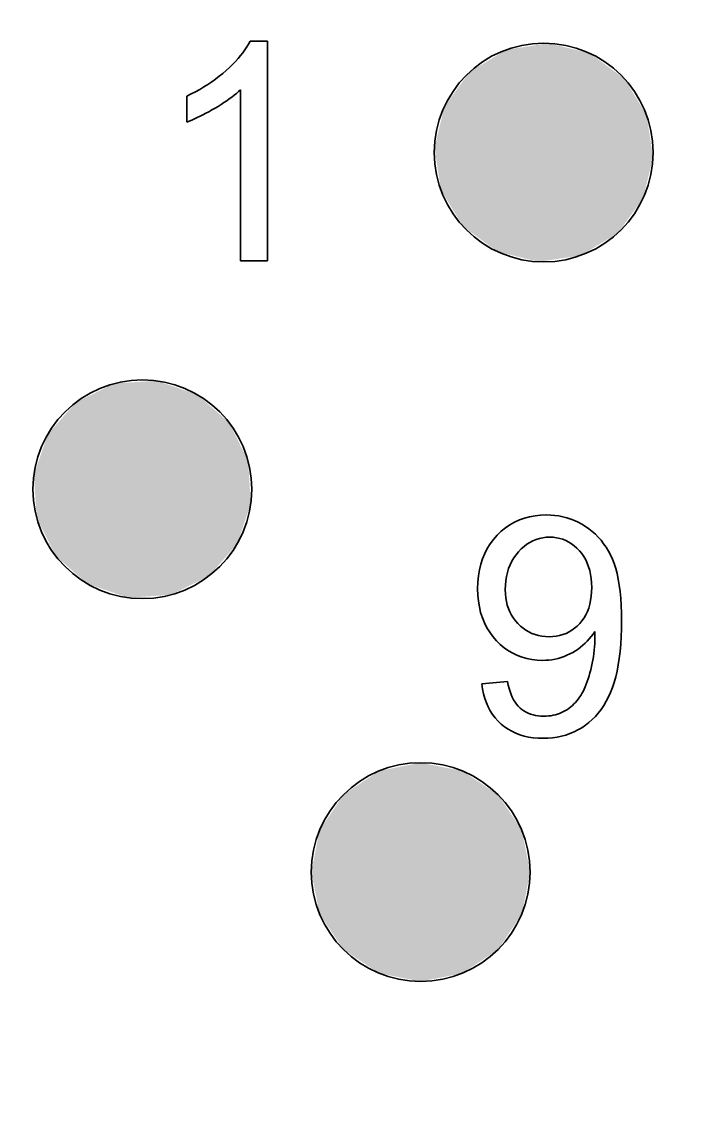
# Model space of a CAD drawing. Extents: x 23 to 417, y 3 to 294.
# Drawn here: x 363.83 to 367.88, y 97.07 to 103.49 of the extents above; entities that cross this region are included whole.
import ezdxf

# ---------------------------------------------------------------- set-up
doc = ezdxf.new("R2010")
doc.units = 0
doc.layers.get('0').update_dxf_attribs({"lineweight": 13})

# ---------------------------------------------------------------- blocks, each defined once
blk = doc.blocks.new('BLOCK2366')
at = {"color": 7, "lineweight": 5}
for points in [[(133.4735, 35.5646), (132.235, 35.8676), (132.6018, 36.2037), (132.3849, 36.0721)], [(133.4735, 35.5646), (132.6018, 36.2037), (133.0988, 36.182), (132.8524, 36.2423)], [(133.4735, 35.5646), (133.0988, 36.182), (133.4349, 35.8152), (133.3033, 36.032)], [(133.4735, 35.5646), (132.2133, 35.3706), (132.235, 35.8676), (132.1747, 35.6213)], [(133.4735, 35.5646), (132.5494, 35.0038), (132.2133, 35.3706), (132.3449, 35.1538)], [(133.4735, 35.5646), (133.0464, 34.9821), (132.5494, 35.0038), (132.7957, 34.9435)], [(133.4735, 35.5646), (133.4132, 35.3182), (133.0464, 34.9821), (133.2632, 35.1137)]]:
    blk.add_solid(points, dxfattribs=at)
blk = doc.blocks.new('BLOCK2373')
at = {"color": 7, "lineweight": 5}
for points in [[(132.6939, 31.0686), (131.6337, 31.7769), (132.0933, 31.9673), (131.8446, 31.9178)], [(132.6939, 31.0686), (132.0933, 31.9673), (132.553, 31.7769), (132.3421, 31.9178)], [(132.6939, 31.0686), (131.4433, 31.3173), (131.6337, 31.7769), (131.4928, 31.566)], [(132.6939, 31.0686), (132.553, 31.7769), (132.7433, 31.3173), (132.6939, 31.566)], [(132.6939, 31.0686), (131.6337, 30.8577), (131.4433, 31.3173), (131.4928, 31.0686)], [(132.6939, 31.0686), (132.0933, 30.6673), (131.6337, 30.8577), (131.8446, 30.7168)], [(132.6939, 31.0686), (132.553, 30.8577), (132.0933, 30.6673), (132.3421, 30.7168)]]:
    blk.add_solid(points, dxfattribs=at)
blk = doc.blocks.new('BLOCK2374')
at = {"color": 7, "lineweight": 5}
for points in [[(130.9556, 33.988), (129.877, 33.9173), (130.2716, 34.2202), (130.0442, 34.108)], [(130.9556, 33.988), (130.2716, 34.2202), (130.7649, 34.1552), (130.5247, 34.2367)], [(130.9556, 33.988), (129.812, 33.4241), (129.877, 33.9173), (129.7954, 33.6771)], [(130.9556, 33.988), (130.1149, 33.0294), (129.812, 33.4241), (129.9242, 33.1966)], [(130.9556, 33.988), (130.6081, 32.9645), (130.1149, 33.0294), (130.355, 32.9479)], [(130.9556, 33.988), (131.0028, 33.2673), (130.6081, 32.9645), (130.8356, 33.0766)], [(130.9556, 33.988), (131.0677, 33.7605), (131.0028, 33.2673), (131.0843, 33.5075)]]:
    blk.add_solid(points, dxfattribs=at)

msp = doc.modelspace()

# ---------------------------------------------------------------- linework, layer by layer
at = {"color": 7, "lineweight": 35, "ltscale": 0.000477807}
msp.add_line((365.1828, 103.3551), (365.1917, 103.372), dxfattribs=at)
at = {"color": 7, "lineweight": 35, "ltscale": 0.002572}
msp.add_line((365.1917, 103.372), (365.2946, 103.372), dxfattribs=at)
at = {"color": 7, "lineweight": 35, "ltscale": 0.032633}
msp.add_line((365.2946, 103.372), (365.2946, 102.0667), dxfattribs=at)
at = {"color": 7, "lineweight": 35, "ltscale": 0.000550995}
msp.add_line((365.1354, 103.2865), (365.149, 103.3038), dxfattribs=at)
at = {"color": 7, "lineweight": 35, "ltscale": 0.000531271}
msp.add_line((365.149, 103.3038), (365.1614, 103.321), dxfattribs=at)
at = {"color": 7, "lineweight": 35, "ltscale": 0.000512367}
msp.add_line((365.1614, 103.321), (365.1727, 103.3381), dxfattribs=at)
at = {"color": 7, "lineweight": 35, "ltscale": 0.000494066}
msp.add_line((365.1727, 103.3381), (365.1828, 103.3551), dxfattribs=at)
at = {"color": 7, "lineweight": 35, "ltscale": 0.000637218}
msp.add_line((365.0693, 103.2161), (365.0876, 103.2339), dxfattribs=at)
at = {"color": 7, "lineweight": 35, "ltscale": 0.000614079}
msp.add_line((365.0876, 103.2339), (365.1047, 103.2515), dxfattribs=at)
at = {"color": 7, "lineweight": 35, "ltscale": 0.000592586}
msp.add_line((365.1047, 103.2515), (365.1206, 103.269), dxfattribs=at)
at = {"color": 7, "lineweight": 35, "ltscale": 0.000571091}
msp.add_line((365.1206, 103.269), (365.1354, 103.2865), dxfattribs=at)
at = {"color": 7, "lineweight": 35, "ltscale": 0.000678593}
msp.add_line((365.0084, 103.1635), (365.0294, 103.1806), dxfattribs=at)
at = {"color": 7, "lineweight": 35, "ltscale": 0.000673265}
msp.add_line((365.0294, 103.1806), (365.0498, 103.1982), dxfattribs=at)
at = {"color": 7, "lineweight": 35, "ltscale": 0.0006609}
msp.add_line((365.0498, 103.1982), (365.0693, 103.2161), dxfattribs=at)
at = {"color": 7, "lineweight": 35, "ltscale": 0.000701425}
msp.add_line((364.9175, 103.1003), (364.9412, 103.1153), dxfattribs=at)
at = {"color": 7, "lineweight": 35, "ltscale": 0.00069567}
msp.add_line((364.9412, 103.1153), (364.9643, 103.1309), dxfattribs=at)
at = {"color": 7, "lineweight": 35, "ltscale": 0.000689188}
msp.add_line((364.9643, 103.1309), (364.9867, 103.1469), dxfattribs=at)
at = {"color": 7, "lineweight": 35, "ltscale": 0.000682813}
msp.add_line((364.9867, 103.1469), (365.0084, 103.1635), dxfattribs=at)
at = {"color": 7, "lineweight": 35, "ltscale": 0.000735448}
msp.add_line((364.8157, 103.0457), (364.8422, 103.0586), dxfattribs=at)
at = {"color": 7, "lineweight": 35, "ltscale": 0.003857}
msp.add_line((364.8157, 102.8914), (364.8157, 103.0457), dxfattribs=at)
at = {"color": 7, "lineweight": 35, "ltscale": 0.0007264}
msp.add_line((364.8422, 103.0586), (364.8679, 103.072), dxfattribs=at)
at = {"color": 7, "lineweight": 35, "ltscale": 0.000717018}
msp.add_line((364.8679, 103.072), (364.893, 103.0859), dxfattribs=at)
at = {"color": 7, "lineweight": 35, "ltscale": 0.000709903}
msp.add_line((364.893, 103.0859), (364.9175, 103.1003), dxfattribs=at)
at = {"color": 7, "lineweight": 35, "ltscale": 0.000459988}
msp.add_line((365.0831, 103.0399), (365.0683, 103.0289), dxfattribs=at)
at = {"color": 7, "lineweight": 35, "ltscale": 0.000445825}
msp.add_line((365.0971, 103.0509), (365.0831, 103.0399), dxfattribs=at)
at = {"color": 7, "lineweight": 35, "ltscale": 0.000432203}
msp.add_line((365.1105, 103.0619), (365.0971, 103.0509), dxfattribs=at)
at = {"color": 7, "lineweight": 35, "ltscale": 0.000418301}
msp.add_line((365.1231, 103.0729), (365.1105, 103.0619), dxfattribs=at)
at = {"color": 7, "lineweight": 35, "ltscale": 0.000404255}
msp.add_line((365.1349, 103.0838), (365.1231, 103.0729), dxfattribs=at)
at = {"color": 7, "lineweight": 35, "ltscale": 0.025428}
msp.add_line((365.1349, 102.0667), (365.1349, 103.0838), dxfattribs=at)
at = {"color": 7, "lineweight": 35, "ltscale": 0.000535126}
msp.add_line((365.0021, 102.9849), (364.9837, 102.9739), dxfattribs=at)
at = {"color": 7, "lineweight": 35, "ltscale": 0.000519315}
msp.add_line((365.0197, 102.9959), (365.0021, 102.9849), dxfattribs=at)
at = {"color": 7, "lineweight": 35, "ltscale": 0.000504808}
msp.add_line((365.0367, 103.0069), (365.0197, 102.9959), dxfattribs=at)
at = {"color": 7, "lineweight": 35, "ltscale": 0.000489101}
msp.add_line((365.0529, 103.0179), (365.0367, 103.0069), dxfattribs=at)
at = {"color": 7, "lineweight": 35, "ltscale": 0.000474747}
msp.add_line((365.0683, 103.0289), (365.0529, 103.0179), dxfattribs=at)
at = {"color": 7, "lineweight": 35, "ltscale": 0.000446056}
msp.add_line((364.8783, 102.9178), (364.8621, 102.9104), dxfattribs=at)
at = {"color": 7, "lineweight": 35, "ltscale": 0.00046092}
msp.add_line((364.895, 102.9258), (364.8783, 102.9178), dxfattribs=at)
at = {"color": 7, "lineweight": 35, "ltscale": 0.00047593}
msp.add_line((364.912, 102.9343), (364.895, 102.9258), dxfattribs=at)
at = {"color": 7, "lineweight": 35, "ltscale": 0.000489971}
msp.add_line((364.9294, 102.9434), (364.912, 102.9343), dxfattribs=at)
at = {"color": 7, "lineweight": 35, "ltscale": 0.000504393}
msp.add_line((364.9471, 102.953), (364.9294, 102.9434), dxfattribs=at)
at = {"color": 7, "lineweight": 35, "ltscale": 0.000519765}
msp.add_line((364.9652, 102.9632), (364.9471, 102.953), dxfattribs=at)
at = {"color": 7, "lineweight": 35, "ltscale": 0.000535034}
msp.add_line((364.9837, 102.9739), (364.9652, 102.9632), dxfattribs=at)
at = {"color": 7, "lineweight": 35, "ltscale": 0.000404492}
msp.add_line((364.8308, 102.8972), (364.8157, 102.8914), dxfattribs=at)
at = {"color": 7, "lineweight": 35, "ltscale": 0.000417722}
msp.add_line((364.8463, 102.9035), (364.8308, 102.8972), dxfattribs=at)
at = {"color": 7, "lineweight": 35, "ltscale": 0.000431519}
msp.add_line((364.8621, 102.9104), (364.8463, 102.9035), dxfattribs=at)
at = {"color": 7, "lineweight": 35, "ltscale": 0.003991}
msp.add_line((365.2946, 102.0667), (365.1349, 102.0667), dxfattribs=at)
at = {"color": 7, "lineweight": 35, "ltscale": 0.000792729}
msp.add_line((366.7918, 100.5273), (366.8216, 100.5382), dxfattribs=at)
at = {"color": 7, "lineweight": 35, "ltscale": 0.000803866}
msp.add_line((366.8216, 100.5382), (366.8526, 100.5466), dxfattribs=at)
at = {"color": 7, "lineweight": 35, "ltscale": 0.000817392}
msp.add_line((366.8526, 100.5466), (366.8847, 100.5527), dxfattribs=at)
at = {"color": 7, "lineweight": 35, "ltscale": 0.000838981}
msp.add_line((366.8847, 100.5527), (366.9181, 100.5563), dxfattribs=at)
at = {"color": 7, "lineweight": 35, "ltscale": 0.000863405}
msp.add_line((366.9181, 100.5563), (366.9526, 100.5575), dxfattribs=at)
at = {"color": 7, "lineweight": 35, "ltscale": 0.000629069}
msp.add_line((366.9526, 100.5575), (366.9778, 100.5568), dxfattribs=at)
at = {"color": 7, "lineweight": 35, "ltscale": 0.000619999}
msp.add_line((366.9778, 100.5568), (367.0025, 100.5548), dxfattribs=at)
at = {"color": 7, "lineweight": 35, "ltscale": 0.000613036}
msp.add_line((367.0025, 100.5548), (367.0268, 100.5513), dxfattribs=at)
at = {"color": 7, "lineweight": 35, "ltscale": 0.000607943}
msp.add_line((367.0268, 100.5513), (367.0506, 100.5465), dxfattribs=at)
at = {"color": 7, "lineweight": 35, "ltscale": 0.000604894}
msp.add_line((367.0506, 100.5465), (367.074, 100.5404), dxfattribs=at)
at = {"color": 7, "lineweight": 35, "ltscale": 0.000604248}
msp.add_line((367.074, 100.5404), (367.097, 100.5329), dxfattribs=at)
at = {"color": 7, "lineweight": 35, "ltscale": 0.000809544}
msp.add_line((366.6844, 100.4598), (366.7094, 100.4803), dxfattribs=at)
at = {"color": 7, "lineweight": 35, "ltscale": 0.000798091}
msp.add_line((366.7094, 100.4803), (366.7357, 100.4984), dxfattribs=at)
at = {"color": 7, "lineweight": 35, "ltscale": 0.000789666}
msp.add_line((366.7357, 100.4984), (366.7632, 100.5141), dxfattribs=at)
at = {"color": 7, "lineweight": 35, "ltscale": 0.000788988}
msp.add_line((366.7632, 100.5141), (366.7918, 100.5273), dxfattribs=at)
at = {"color": 7, "lineweight": 35, "ltscale": 0.000605402}
msp.add_line((367.097, 100.5329), (367.1195, 100.524), dxfattribs=at)
at = {"color": 7, "lineweight": 35, "ltscale": 0.00060902}
msp.add_line((367.1195, 100.524), (367.1416, 100.5138), dxfattribs=at)
at = {"color": 7, "lineweight": 35, "ltscale": 0.000614368}
msp.add_line((367.1416, 100.5138), (367.1633, 100.5022), dxfattribs=at)
at = {"color": 7, "lineweight": 35, "ltscale": 0.00062189}
msp.add_line((367.1633, 100.5022), (367.1845, 100.4892), dxfattribs=at)
at = {"color": 7, "lineweight": 35, "ltscale": 0.00062426}
msp.add_line((367.1845, 100.4892), (367.205, 100.475), dxfattribs=at)
at = {"color": 7, "lineweight": 35, "ltscale": 0.000621472}
msp.add_line((367.205, 100.475), (367.2245, 100.4596), dxfattribs=at)
at = {"color": 7, "lineweight": 35, "ltscale": 0.000826391}
msp.add_line((366.6185, 100.3856), (366.6383, 100.412), dxfattribs=at)
at = {"color": 7, "lineweight": 35, "ltscale": 0.000832446}
msp.add_line((366.6383, 100.412), (366.6604, 100.4369), dxfattribs=at)
at = {"color": 7, "lineweight": 35, "ltscale": 0.000828466}
msp.add_line((366.6604, 100.4369), (366.6844, 100.4598), dxfattribs=at)
at = {"color": 7, "lineweight": 35, "ltscale": 0.0005091}
msp.add_line((366.8914, 100.4114), (366.8726, 100.4036), dxfattribs=at)
at = {"color": 7, "lineweight": 35, "ltscale": 0.000507366}
msp.add_line((366.9108, 100.4175), (366.8914, 100.4114), dxfattribs=at)
at = {"color": 7, "lineweight": 35, "ltscale": 0.000509609}
msp.add_line((366.9307, 100.4219), (366.9108, 100.4175), dxfattribs=at)
at = {"color": 7, "lineweight": 35, "ltscale": 0.000514979}
msp.add_line((366.9511, 100.4245), (366.9307, 100.4219), dxfattribs=at)
at = {"color": 7, "lineweight": 35, "ltscale": 0.000526087}
msp.add_line((366.9721, 100.4253), (366.9511, 100.4245), dxfattribs=at)
at = {"color": 7, "lineweight": 35, "ltscale": 0.000507225}
msp.add_line((366.9924, 100.4246), (366.9721, 100.4253), dxfattribs=at)
at = {"color": 7, "lineweight": 35, "ltscale": 0.000495628}
msp.add_line((367.0121, 100.4221), (366.9924, 100.4246), dxfattribs=at)
at = {"color": 7, "lineweight": 35, "ltscale": 0.000487677}
msp.add_line((367.0312, 100.4181), (367.0121, 100.4221), dxfattribs=at)
at = {"color": 7, "lineweight": 35, "ltscale": 0.000483312}
msp.add_line((367.0497, 100.4124), (367.0312, 100.4181), dxfattribs=at)
at = {"color": 7, "lineweight": 35, "ltscale": 0.000483645}
msp.add_line((367.0676, 100.4052), (367.0497, 100.4124), dxfattribs=at)
at = {"color": 7, "lineweight": 35, "ltscale": 0.000620546}
msp.add_line((367.2245, 100.4596), (367.243, 100.443), dxfattribs=at)
at = {"color": 7, "lineweight": 35, "ltscale": 0.000621744}
msp.add_line((367.243, 100.443), (367.2605, 100.4253), dxfattribs=at)
at = {"color": 7, "lineweight": 35, "ltscale": 0.000626337}
msp.add_line((367.2605, 100.4253), (367.277, 100.4064), dxfattribs=at)
at = {"color": 7, "lineweight": 35, "ltscale": 0.000829933}
msp.add_line((366.5858, 100.328), (366.601, 100.3576), dxfattribs=at)
at = {"color": 7, "lineweight": 35, "ltscale": 0.000824766}
msp.add_line((366.601, 100.3576), (366.6185, 100.3856), dxfattribs=at)
at = {"color": 7, "lineweight": 35, "ltscale": 0.000576212}
msp.add_line((366.8029, 100.355), (366.7868, 100.3384), dxfattribs=at)
at = {"color": 7, "lineweight": 35, "ltscale": 0.000556038}
msp.add_line((366.8195, 100.3697), (366.8029, 100.355), dxfattribs=at)
at = {"color": 7, "lineweight": 35, "ltscale": 0.000538283}
msp.add_line((366.8366, 100.3828), (366.8195, 100.3697), dxfattribs=at)
at = {"color": 7, "lineweight": 35, "ltscale": 0.00052551}
msp.add_line((366.8544, 100.3941), (366.8366, 100.3828), dxfattribs=at)
at = {"color": 7, "lineweight": 35, "ltscale": 0.000515091}
msp.add_line((366.8726, 100.4036), (366.8544, 100.3941), dxfattribs=at)
at = {"color": 7, "lineweight": 35, "ltscale": 0.000485955}
msp.add_line((367.0849, 100.3963), (367.0676, 100.4052), dxfattribs=at)
at = {"color": 7, "lineweight": 35, "ltscale": 0.000493131}
msp.add_line((367.1016, 100.3858), (367.0849, 100.3963), dxfattribs=at)
at = {"color": 7, "lineweight": 35, "ltscale": 0.000503646}
msp.add_line((367.1177, 100.3737), (367.1016, 100.3858), dxfattribs=at)
at = {"color": 7, "lineweight": 35, "ltscale": 0.000517827}
msp.add_line((367.1332, 100.36), (367.1177, 100.3737), dxfattribs=at)
at = {"color": 7, "lineweight": 35, "ltscale": 0.000535521}
msp.add_line((367.1482, 100.3446), (367.1332, 100.36), dxfattribs=at)
at = {"color": 7, "lineweight": 35, "ltscale": 0.000543008}
msp.add_line((367.1621, 100.3279), (367.1482, 100.3446), dxfattribs=at)
at = {"color": 7, "lineweight": 35, "ltscale": 0.00063325}
msp.add_line((367.277, 100.4064), (367.2924, 100.3863), dxfattribs=at)
at = {"color": 7, "lineweight": 35, "ltscale": 0.000641386}
msp.add_line((367.2924, 100.3863), (367.3069, 100.3651), dxfattribs=at)
at = {"color": 7, "lineweight": 35, "ltscale": 0.000652207}
msp.add_line((367.3069, 100.3651), (367.3203, 100.3428), dxfattribs=at)
at = {"color": 7, "lineweight": 35, "ltscale": 0.000856117}
msp.add_line((366.5625, 100.2644), (366.573, 100.297), dxfattribs=at)
at = {"color": 7, "lineweight": 35, "ltscale": 0.000840098}
msp.add_line((366.573, 100.297), (366.5858, 100.328), dxfattribs=at)
at = {"color": 7, "lineweight": 35, "ltscale": 0.000583751}
msp.add_line((366.7466, 100.2817), (366.7363, 100.2607), dxfattribs=at)
at = {"color": 7, "lineweight": 35, "ltscale": 0.000579853}
msp.add_line((366.7584, 100.3016), (366.7466, 100.2817), dxfattribs=at)
at = {"color": 7, "lineweight": 35, "ltscale": 0.000579836}
msp.add_line((366.7718, 100.3205), (366.7584, 100.3016), dxfattribs=at)
at = {"color": 7, "lineweight": 35, "ltscale": 0.000583644}
msp.add_line((366.7868, 100.3384), (366.7718, 100.3205), dxfattribs=at)
at = {"color": 7, "lineweight": 35, "ltscale": 0.000543801}
msp.add_line((367.1745, 100.3101), (367.1621, 100.3279), dxfattribs=at)
at = {"color": 7, "lineweight": 35, "ltscale": 0.000547887}
msp.add_line((367.1855, 100.2911), (367.1745, 100.3101), dxfattribs=at)
at = {"color": 7, "lineweight": 35, "ltscale": 0.000556333}
msp.add_line((367.195, 100.271), (367.1855, 100.2911), dxfattribs=at)
at = {"color": 7, "lineweight": 35, "ltscale": 0.000665485}
msp.add_line((367.3203, 100.3428), (367.3327, 100.3192), dxfattribs=at)
at = {"color": 7, "lineweight": 35, "ltscale": 0.000680307}
msp.add_line((367.3327, 100.3192), (367.3442, 100.2945), dxfattribs=at)
at = {"color": 7, "lineweight": 35, "ltscale": 0.000709001}
msp.add_line((367.3442, 100.2945), (367.3545, 100.2681), dxfattribs=at)
at = {"color": 7, "lineweight": 35, "ltscale": 0.00090396}
msp.add_line((366.5485, 100.1945), (366.5543, 100.2302), dxfattribs=at)
at = {"color": 7, "lineweight": 35, "ltscale": 0.000878074}
msp.add_line((366.5543, 100.2302), (366.5625, 100.2644), dxfattribs=at)
at = {"color": 7, "lineweight": 35, "ltscale": 0.000602523}
msp.add_line((366.7276, 100.2387), (366.7205, 100.2157), dxfattribs=at)
at = {"color": 7, "lineweight": 35, "ltscale": 0.000591754}
msp.add_line((366.7363, 100.2607), (366.7276, 100.2387), dxfattribs=at)
at = {"color": 7, "lineweight": 35, "ltscale": 0.000568027}
msp.add_line((367.203, 100.2498), (367.195, 100.271), dxfattribs=at)
at = {"color": 7, "lineweight": 35, "ltscale": 0.000583117}
msp.add_line((367.2096, 100.2274), (367.203, 100.2498), dxfattribs=at)
at = {"color": 7, "lineweight": 35, "ltscale": 0.000601878}
msp.add_line((367.2147, 100.2039), (367.2096, 100.2274), dxfattribs=at)
at = {"color": 7, "lineweight": 35, "ltscale": 0.000752928}
msp.add_line((367.3545, 100.2681), (367.3638, 100.2395), dxfattribs=at)
at = {"color": 7, "lineweight": 35, "ltscale": 0.000799905}
msp.add_line((367.3638, 100.2395), (367.372, 100.2086), dxfattribs=at)
at = {"color": 7, "lineweight": 35, "ltscale": 0.000969934}
msp.add_line((366.5438, 100.1185), (366.545, 100.1573), dxfattribs=at)
at = {"color": 7, "lineweight": 35, "ltscale": 0.000934917}
msp.add_line((366.545, 100.1573), (366.5485, 100.1945), dxfattribs=at)
at = {"color": 7, "lineweight": 35, "ltscale": 0.000655825}
msp.add_line((366.7111, 100.1665), (366.7087, 100.1404), dxfattribs=at)
at = {"color": 7, "lineweight": 35, "ltscale": 0.000634952}
msp.add_line((366.715, 100.1916), (366.7111, 100.1665), dxfattribs=at)
at = {"color": 7, "lineweight": 35, "ltscale": 0.000617614}
msp.add_line((366.7205, 100.2157), (366.715, 100.1916), dxfattribs=at)
at = {"color": 7, "lineweight": 35, "ltscale": 0.000623146}
msp.add_line((367.2184, 100.1792), (367.2147, 100.2039), dxfattribs=at)
at = {"color": 7, "lineweight": 35, "ltscale": 0.000647005}
msp.add_line((367.2206, 100.1534), (367.2184, 100.1792), dxfattribs=at)
at = {"color": 7, "lineweight": 35, "ltscale": 0.000673209}
msp.add_line((367.2213, 100.1265), (367.2206, 100.1534), dxfattribs=at)
at = {"color": 7, "lineweight": 35, "ltscale": 0.000848235}
msp.add_line((367.372, 100.2086), (367.379, 100.1754), dxfattribs=at)
at = {"color": 7, "lineweight": 35, "ltscale": 0.000898943}
msp.add_line((367.379, 100.1754), (367.3851, 100.1399), dxfattribs=at)
at = {"color": 7, "lineweight": 35, "ltscale": 0.000939661}
msp.add_line((366.545, 100.081), (366.5438, 100.1185), dxfattribs=at)
at = {"color": 7, "lineweight": 35, "ltscale": 0.000678695}
msp.add_line((366.7087, 100.1404), (366.7079, 100.1132), dxfattribs=at)
at = {"color": 7, "lineweight": 35, "ltscale": 0.000609763}
msp.add_line((366.7079, 100.1132), (366.7086, 100.0888), dxfattribs=at)
at = {"color": 7, "lineweight": 35, "ltscale": 0.000588406}
msp.add_line((366.7086, 100.0888), (366.7109, 100.0654), dxfattribs=at)
at = {"color": 7, "lineweight": 35, "ltscale": 0.00064443}
msp.add_line((367.2185, 100.0739), (367.2206, 100.0996), dxfattribs=at)
at = {"color": 7, "lineweight": 35, "ltscale": 0.000672694}
msp.add_line((367.2206, 100.0996), (367.2213, 100.1265), dxfattribs=at)
at = {"color": 7, "lineweight": 35, "ltscale": 0.000950589}
msp.add_line((367.3851, 100.1399), (367.3899, 100.1022), dxfattribs=at)
at = {"color": 7, "lineweight": 35, "ltscale": 0.001004}
msp.add_line((367.3899, 100.1022), (367.3938, 100.0622), dxfattribs=at)
at = {"color": 7, "lineweight": 35, "ltscale": 0.000905483}
msp.add_line((366.5483, 100.0449), (366.545, 100.081), dxfattribs=at)
at = {"color": 7, "lineweight": 35, "ltscale": 0.000875963}
msp.add_line((366.5539, 100.0103), (366.5483, 100.0449), dxfattribs=at)
at = {"color": 7, "lineweight": 35, "ltscale": 0.000570025}
msp.add_line((366.7109, 100.0654), (366.7146, 100.0429), dxfattribs=at)
at = {"color": 7, "lineweight": 35, "ltscale": 0.000555219}
msp.add_line((366.7146, 100.0429), (366.7199, 100.0213), dxfattribs=at)
at = {"color": 7, "lineweight": 35, "ltscale": 0.000575827}
msp.add_line((367.2035, 100.004), (367.2099, 100.0261), dxfattribs=at)
at = {"color": 7, "lineweight": 35, "ltscale": 0.000595465}
msp.add_line((367.2099, 100.0261), (367.2149, 100.0494), dxfattribs=at)
at = {"color": 7, "lineweight": 35, "ltscale": 0.000618903}
msp.add_line((367.2149, 100.0494), (367.2185, 100.0739), dxfattribs=at)
at = {"color": 7, "lineweight": 35, "ltscale": 0.001058}
msp.add_line((367.3938, 100.0622), (367.3965, 100.02), dxfattribs=at)
at = {"color": 7, "lineweight": 35, "ltscale": 0.000850154}
msp.add_line((366.5617, 99.9772), (366.5539, 100.0103), dxfattribs=at)
at = {"color": 7, "lineweight": 35, "ltscale": 0.000829369}
msp.add_line((366.5718, 99.9456), (366.5617, 99.9772), dxfattribs=at)
at = {"color": 7, "lineweight": 35, "ltscale": 0.000542605}
msp.add_line((366.7199, 100.0213), (366.7266, 100.0007), dxfattribs=at)
at = {"color": 7, "lineweight": 35, "ltscale": 0.000534348}
msp.add_line((366.7266, 100.0007), (366.7349, 99.981), dxfattribs=at)
at = {"color": 7, "lineweight": 35, "ltscale": 0.000528801}
msp.add_line((366.7349, 99.981), (366.7446, 99.9622), dxfattribs=at)
at = {"color": 7, "lineweight": 35, "ltscale": 0.000527238}
msp.add_line((366.7446, 99.9622), (366.7559, 99.9444), dxfattribs=at)
at = {"color": 7, "lineweight": 35, "ltscale": 0.000534584}
msp.add_line((367.1756, 99.9449), (367.1863, 99.9634), dxfattribs=at)
at = {"color": 7, "lineweight": 35, "ltscale": 0.000544389}
msp.add_line((367.1863, 99.9634), (367.1956, 99.9831), dxfattribs=at)
at = {"color": 7, "lineweight": 35, "ltscale": 0.000558365}
msp.add_line((367.1956, 99.9831), (367.2035, 100.004), dxfattribs=at)
at = {"color": 7, "lineweight": 35, "ltscale": 0.001113}
msp.add_line((367.3965, 100.02), (367.3981, 99.9755), dxfattribs=at)
at = {"color": 7, "lineweight": 35, "ltscale": 0.001169}
msp.add_line((367.3981, 99.9755), (367.3987, 99.9288), dxfattribs=at)
at = {"color": 7, "lineweight": 35, "ltscale": 0.00081316}
msp.add_line((366.5841, 99.9155), (366.5718, 99.9456), dxfattribs=at)
at = {"color": 7, "lineweight": 35, "ltscale": 0.000802402}
msp.add_line((366.5986, 99.8869), (366.5841, 99.9155), dxfattribs=at)
at = {"color": 7, "lineweight": 35, "ltscale": 0.000529439}
msp.add_line((366.7559, 99.9444), (366.7686, 99.9274), dxfattribs=at)
at = {"color": 7, "lineweight": 35, "ltscale": 0.000535289}
msp.add_line((366.7686, 99.9274), (366.7828, 99.9115), dxfattribs=at)
at = {"color": 7, "lineweight": 35, "ltscale": 0.000531371}
msp.add_line((366.7828, 99.9115), (366.7981, 99.8967), dxfattribs=at)
at = {"color": 7, "lineweight": 35, "ltscale": 0.000519727}
msp.add_line((366.7981, 99.8967), (366.8142, 99.8835), dxfattribs=at)
at = {"color": 7, "lineweight": 35, "ltscale": 0.000508285}
msp.add_line((367.1198, 99.8835), (367.1353, 99.8967), dxfattribs=at)
at = {"color": 7, "lineweight": 35, "ltscale": 0.00051935}
msp.add_line((367.1353, 99.8967), (367.1499, 99.9115), dxfattribs=at)
at = {"color": 7, "lineweight": 35, "ltscale": 0.000526876}
for p, q in [((367.1499, 99.9115), (367.1635, 99.9276)), ((366.9251, 99.837), (366.9461, 99.8347))]:
    msp.add_line(p, q, dxfattribs=at)
at = {"color": 7, "lineweight": 35, "ltscale": 0.000528728}
msp.add_line((367.1635, 99.9276), (367.1756, 99.9449), dxfattribs=at)
at = {"color": 7, "lineweight": 35, "ltscale": 0.00122}
msp.add_line((367.3987, 99.9288), (367.3982, 99.8799), dxfattribs=at)
at = {"color": 7, "lineweight": 35, "ltscale": 0.000797123}
for p, q in [((366.6153, 99.8597), (366.5986, 99.8869)), ((366.6784, 99.7877), (366.6556, 99.8099))]:
    msp.add_line(p, q, dxfattribs=at)
at = {"color": 7, "lineweight": 35, "ltscale": 0.000797653}
msp.add_line((366.6343, 99.8341), (366.6153, 99.8597), dxfattribs=at)
at = {"color": 7, "lineweight": 35, "ltscale": 0.000803988}
msp.add_line((366.6556, 99.8099), (366.6343, 99.8341), dxfattribs=at)
at = {"color": 7, "lineweight": 35, "ltscale": 0.000509016}
msp.add_line((366.8142, 99.8835), (366.8309, 99.8719), dxfattribs=at)
at = {"color": 7, "lineweight": 35, "ltscale": 0.000503868}
msp.add_line((366.8309, 99.8719), (366.8484, 99.8618), dxfattribs=at)
at = {"color": 7, "lineweight": 35, "ltscale": 0.000500928}
msp.add_line((366.8484, 99.8618), (366.8665, 99.8533), dxfattribs=at)
at = {"color": 7, "lineweight": 35, "ltscale": 0.000502419}
msp.add_line((366.8665, 99.8533), (366.8853, 99.8463), dxfattribs=at)
at = {"color": 7, "lineweight": 35, "ltscale": 0.000507492}
msp.add_line((366.8853, 99.8463), (366.9049, 99.8409), dxfattribs=at)
at = {"color": 7, "lineweight": 35, "ltscale": 0.000515086}
msp.add_line((366.9049, 99.8409), (366.9251, 99.837), dxfattribs=at)
at = {"color": 7, "lineweight": 35, "ltscale": 0.000540886}
msp.add_line((366.9461, 99.8347), (366.9677, 99.8339), dxfattribs=at)
at = {"color": 7, "lineweight": 35, "ltscale": 0.000544848}
msp.add_line((366.9677, 99.8339), (366.9895, 99.8347), dxfattribs=at)
at = {"color": 7, "lineweight": 35, "ltscale": 0.000527877}
msp.add_line((366.9895, 99.8347), (367.0105, 99.837), dxfattribs=at)
at = {"color": 7, "lineweight": 35, "ltscale": 0.000514128}
msp.add_line((367.0105, 99.837), (367.0307, 99.8409), dxfattribs=at)
at = {"color": 7, "lineweight": 35, "ltscale": 0.000503673}
msp.add_line((367.0307, 99.8409), (367.0501, 99.8463), dxfattribs=at)
at = {"color": 7, "lineweight": 35, "ltscale": 0.000496815}
msp.add_line((367.0501, 99.8463), (367.0687, 99.8533), dxfattribs=at)
at = {"color": 7, "lineweight": 35, "ltscale": 0.000494643}
msp.add_line((367.0687, 99.8533), (367.0865, 99.8618), dxfattribs=at)
at = {"color": 7, "lineweight": 35, "ltscale": 0.000494469}
msp.add_line((367.0865, 99.8618), (367.1035, 99.8719), dxfattribs=at)
at = {"color": 7, "lineweight": 35, "ltscale": 0.000500123}
msp.add_line((367.1035, 99.8719), (367.1198, 99.8835), dxfattribs=at)
at = {"color": 7, "lineweight": 35, "ltscale": 0.000446757}
msp.add_line((367.2185, 99.8347), (367.2072, 99.8209), dxfattribs=at)
at = {"color": 7, "lineweight": 35, "ltscale": 0.000447139}
msp.add_line((367.2291, 99.8491), (367.2185, 99.8347), dxfattribs=at)
at = {"color": 7, "lineweight": 35, "ltscale": 0.000449056}
msp.add_line((367.2391, 99.864), (367.2291, 99.8491), dxfattribs=at)
at = {"color": 7, "lineweight": 35, "ltscale": 0.000103718}
msp.add_line((367.2392, 99.8599), (367.2391, 99.864), dxfattribs=at)
at = {"color": 7, "lineweight": 35, "ltscale": 9.87834e-05}
msp.add_line((367.2394, 99.8559), (367.2392, 99.8599), dxfattribs=at)
at = {"color": 7, "lineweight": 35, "ltscale": 9.32569e-05}
msp.add_line((367.2395, 99.8522), (367.2394, 99.8559), dxfattribs=at)
at = {"color": 7, "lineweight": 35, "ltscale": 8.78334e-05}
msp.add_line((367.2396, 99.8487), (367.2395, 99.8522), dxfattribs=at)
at = {"color": 7, "lineweight": 35, "ltscale": 8.23756e-05}
msp.add_line((367.2397, 99.8454), (367.2396, 99.8487), dxfattribs=at)
at = {"color": 7, "lineweight": 35, "ltscale": 7.73754e-05}
msp.add_line((367.2398, 99.8423), (367.2397, 99.8454), dxfattribs=at)
at = {"color": 7, "lineweight": 35, "ltscale": 0.000495433}
msp.add_line((367.2397, 99.8123), (367.2399, 99.8321), dxfattribs=at)
at = {"color": 7, "lineweight": 35, "ltscale": 7.14421e-05}
msp.add_line((367.2399, 99.8395), (367.2398, 99.8423), dxfattribs=at)
at = {"color": 7, "lineweight": 35, "ltscale": 6.69571e-05}
msp.add_line((367.2399, 99.8368), (367.2399, 99.8395), dxfattribs=at)
at = {"color": 7, "lineweight": 35, "ltscale": 6.09783e-05}
msp.add_line((367.2399, 99.8343), (367.2399, 99.8368), dxfattribs=at)
at = {"color": 7, "lineweight": 35, "ltscale": 5.60625e-05}
msp.add_line((367.2399, 99.8321), (367.2399, 99.8343), dxfattribs=at)
at = {"color": 7, "lineweight": 35, "ltscale": 0.001121}
msp.add_line((367.3965, 99.8331), (367.3938, 99.7884), dxfattribs=at)
at = {"color": 7, "lineweight": 35, "ltscale": 0.001171}
msp.add_line((367.3982, 99.8799), (367.3965, 99.8331), dxfattribs=at)
at = {"color": 7, "lineweight": 35, "ltscale": 0.000776672}
msp.add_line((366.7023, 99.7678), (366.6784, 99.7877), dxfattribs=at)
at = {"color": 7, "lineweight": 35, "ltscale": 0.000760334}
msp.add_line((366.7271, 99.7502), (366.7023, 99.7678), dxfattribs=at)
at = {"color": 7, "lineweight": 35, "ltscale": 0.000459933}
msp.add_line((367.1548, 99.7714), (367.14, 99.7604), dxfattribs=at)
at = {"color": 7, "lineweight": 35, "ltscale": 0.000456161}
msp.add_line((367.169, 99.7829), (367.1548, 99.7714), dxfattribs=at)
at = {"color": 7, "lineweight": 35, "ltscale": 0.000451223}
msp.add_line((367.1824, 99.795), (367.169, 99.7829), dxfattribs=at)
at = {"color": 7, "lineweight": 35, "ltscale": 0.000449187}
msp.add_line((367.1951, 99.8076), (367.1824, 99.795), dxfattribs=at)
at = {"color": 7, "lineweight": 35, "ltscale": 0.000446918}
msp.add_line((367.2072, 99.8209), (367.1951, 99.8076), dxfattribs=at)
at = {"color": 7, "lineweight": 35, "ltscale": 0.000491738}
msp.add_line((367.2361, 99.7532), (367.2378, 99.7728), dxfattribs=at)
at = {"color": 7, "lineweight": 35, "ltscale": 0.000493337}
msp.add_line((367.2378, 99.7728), (367.239, 99.7925), dxfattribs=at)
at = {"color": 7, "lineweight": 35, "ltscale": 0.000494258}
msp.add_line((367.239, 99.7925), (367.2397, 99.8123), dxfattribs=at)
at = {"color": 7, "lineweight": 35, "ltscale": 0.001072}
msp.add_line((367.3938, 99.7884), (367.39, 99.7457), dxfattribs=at)
at = {"color": 7, "lineweight": 35, "ltscale": 0.000749376}
msp.add_line((366.7529, 99.735), (366.7271, 99.7502), dxfattribs=at)
at = {"color": 7, "lineweight": 35, "ltscale": 0.000743722}
msp.add_line((366.7797, 99.7221), (366.7529, 99.735), dxfattribs=at)
at = {"color": 7, "lineweight": 35, "ltscale": 0.000743475}
msp.add_line((366.8075, 99.7116), (366.7797, 99.7221), dxfattribs=at)
at = {"color": 7, "lineweight": 35, "ltscale": 0.000747654}
msp.add_line((366.8363, 99.7034), (366.8075, 99.7116), dxfattribs=at)
at = {"color": 7, "lineweight": 35, "ltscale": 0.000760059}
msp.add_line((366.8661, 99.6976), (366.8363, 99.7034), dxfattribs=at)
at = {"color": 7, "lineweight": 35, "ltscale": 0.00046467}
msp.add_line((367.0219, 99.7047), (367.0038, 99.7005), dxfattribs=at)
at = {"color": 7, "lineweight": 35, "ltscale": 0.000464988}
msp.add_line((367.0398, 99.71), (367.0219, 99.7047), dxfattribs=at)
at = {"color": 7, "lineweight": 35, "ltscale": 0.000464725}
msp.add_line((367.0573, 99.7161), (367.0398, 99.71), dxfattribs=at)
at = {"color": 7, "lineweight": 35, "ltscale": 0.000466728}
msp.add_line((367.0745, 99.7233), (367.0573, 99.7161), dxfattribs=at)
at = {"color": 7, "lineweight": 35, "ltscale": 0.000470721}
msp.add_line((367.0916, 99.7313), (367.0745, 99.7233), dxfattribs=at)
at = {"color": 7, "lineweight": 35, "ltscale": 0.000474629}
msp.add_line((367.1083, 99.7403), (367.0916, 99.7313), dxfattribs=at)
at = {"color": 7, "lineweight": 35, "ltscale": 0.000473381}
msp.add_line((367.1245, 99.7501), (367.1083, 99.7403), dxfattribs=at)
at = {"color": 7, "lineweight": 35, "ltscale": 0.000467081}
msp.add_line((367.14, 99.7604), (367.1245, 99.7501), dxfattribs=at)
at = {"color": 7, "lineweight": 35, "ltscale": 0.000491608}
msp.add_line((367.2282, 99.6948), (367.2313, 99.7142), dxfattribs=at)
at = {"color": 7, "lineweight": 35, "ltscale": 0.00049088}
msp.add_line((367.2313, 99.7142), (367.234, 99.7337), dxfattribs=at)
at = {"color": 7, "lineweight": 35, "ltscale": 0.000491994}
msp.add_line((367.234, 99.7337), (367.2361, 99.7532), dxfattribs=at)
at = {"color": 7, "lineweight": 35, "ltscale": 0.000977934}
msp.add_line((367.3851, 99.705), (367.3792, 99.6663), dxfattribs=at)
at = {"color": 7, "lineweight": 35, "ltscale": 0.001025}
msp.add_line((367.39, 99.7457), (367.3851, 99.705), dxfattribs=at)
at = {"color": 7, "lineweight": 35, "ltscale": 0.000774655}
msp.add_line((366.8969, 99.6941), (366.8661, 99.6976), dxfattribs=at)
at = {"color": 7, "lineweight": 35, "ltscale": 0.000794968}
msp.add_line((366.9287, 99.6929), (366.8969, 99.6941), dxfattribs=at)
at = {"color": 7, "lineweight": 35, "ltscale": 0.000479198}
msp.add_line((366.9479, 99.6934), (366.9287, 99.6929), dxfattribs=at)
at = {"color": 7, "lineweight": 35, "ltscale": 0.000474449}
msp.add_line((366.9668, 99.6948), (366.9479, 99.6934), dxfattribs=at)
at = {"color": 7, "lineweight": 35, "ltscale": 0.000469869}
msp.add_line((366.9854, 99.6971), (366.9668, 99.6948), dxfattribs=at)
at = {"color": 7, "lineweight": 35, "ltscale": 0.000466718}
msp.add_line((367.0038, 99.7005), (366.9854, 99.6971), dxfattribs=at)
at = {"color": 7, "lineweight": 35, "ltscale": 0.000492719}
msp.add_line((367.216, 99.637), (367.2205, 99.6562), dxfattribs=at)
at = {"color": 7, "lineweight": 35, "ltscale": 0.000492235}
msp.add_line((367.2205, 99.6562), (367.2246, 99.6755), dxfattribs=at)
at = {"color": 7, "lineweight": 35, "ltscale": 0.000491375}
msp.add_line((367.2246, 99.6755), (367.2282, 99.6948), dxfattribs=at)
at = {"color": 7, "lineweight": 35, "ltscale": 0.000932615}
msp.add_line((367.3792, 99.6663), (367.3722, 99.6297), dxfattribs=at)
at = {"color": 7, "lineweight": 35, "ltscale": 0.000433306}
msp.add_line((367.195, 99.5667), (367.2006, 99.5831), dxfattribs=at)
at = {"color": 7, "lineweight": 35, "ltscale": 0.000450146}
msp.add_line((367.2006, 99.5831), (367.206, 99.6003), dxfattribs=at)
at = {"color": 7, "lineweight": 35, "ltscale": 0.000467167}
msp.add_line((367.206, 99.6003), (367.2111, 99.6183), dxfattribs=at)
at = {"color": 7, "lineweight": 35, "ltscale": 0.000484966}
msp.add_line((367.2111, 99.6183), (367.216, 99.637), dxfattribs=at)
at = {"color": 7, "lineweight": 35, "ltscale": 0.000846174}
msp.add_line((367.3641, 99.5951), (367.3549, 99.5625), dxfattribs=at)
at = {"color": 7, "lineweight": 35, "ltscale": 0.000888687}
msp.add_line((367.3722, 99.6297), (367.3641, 99.5951), dxfattribs=at)
at = {"color": 7, "lineweight": 35, "ltscale": 0.003852}
msp.add_line((366.5678, 99.5528), (366.7212, 99.567), dxfattribs=at)
at = {"color": 7, "lineweight": 35, "ltscale": 0.000758891}
msp.add_line((366.5724, 99.5228), (366.5678, 99.5528), dxfattribs=at)
at = {"color": 7, "lineweight": 35, "ltscale": 0.00073233}
msp.add_line((366.5787, 99.4942), (366.5724, 99.5228), dxfattribs=at)
at = {"color": 7, "lineweight": 35, "ltscale": 0.000536936}
msp.add_line((366.7212, 99.567), (366.7255, 99.5459), dxfattribs=at)
at = {"color": 7, "lineweight": 35, "ltscale": 0.000511655}
msp.add_line((366.7255, 99.5459), (366.7304, 99.5261), dxfattribs=at)
at = {"color": 7, "lineweight": 35, "ltscale": 0.000487744}
msp.add_line((366.7304, 99.5261), (366.7361, 99.5074), dxfattribs=at)
at = {"color": 7, "lineweight": 35, "ltscale": 0.000368587}
msp.add_line((367.1703, 99.509), (367.1768, 99.5223), dxfattribs=at)
at = {"color": 7, "lineweight": 35, "ltscale": 0.000384453}
msp.add_line((367.1768, 99.5223), (367.1831, 99.5363), dxfattribs=at)
at = {"color": 7, "lineweight": 35, "ltscale": 0.00040034}
msp.add_line((367.1831, 99.5363), (367.1892, 99.5511), dxfattribs=at)
at = {"color": 7, "lineweight": 35, "ltscale": 0.000415796}
msp.add_line((367.1892, 99.5511), (367.195, 99.5667), dxfattribs=at)
at = {"color": 7, "lineweight": 35, "ltscale": 0.000774381}
msp.add_line((367.3446, 99.5319), (367.3333, 99.5031), dxfattribs=at)
at = {"color": 7, "lineweight": 35, "ltscale": 0.000805762}
msp.add_line((367.3549, 99.5625), (367.3446, 99.5319), dxfattribs=at)
at = {"color": 7, "lineweight": 35, "ltscale": 0.000708312}
msp.add_line((366.5864, 99.4669), (366.5787, 99.4942), dxfattribs=at)
at = {"color": 7, "lineweight": 35, "ltscale": 0.000687368}
msp.add_line((366.5957, 99.441), (366.5864, 99.4669), dxfattribs=at)
at = {"color": 7, "lineweight": 35, "ltscale": 0.000465161}
msp.add_line((366.7361, 99.5074), (366.7425, 99.4899), dxfattribs=at)
at = {"color": 7, "lineweight": 35, "ltscale": 0.000444145}
msp.add_line((366.7425, 99.4899), (366.7496, 99.4736), dxfattribs=at)
at = {"color": 7, "lineweight": 35, "ltscale": 0.000424524}
msp.add_line((366.7496, 99.4736), (366.7574, 99.4585), dxfattribs=at)
at = {"color": 7, "lineweight": 35, "ltscale": 0.000408252}
msp.add_line((366.7574, 99.4585), (366.7659, 99.4446), dxfattribs=at)
at = {"color": 7, "lineweight": 35, "ltscale": 0.000321893}
msp.add_line((367.125, 99.4435), (367.1335, 99.4532), dxfattribs=at)
at = {"color": 7, "lineweight": 35, "ltscale": 0.000324278}
msp.add_line((367.1335, 99.4532), (367.1416, 99.4633), dxfattribs=at)
at = {"color": 7, "lineweight": 35, "ltscale": 0.000326931}
msp.add_line((367.1416, 99.4633), (367.1493, 99.4739), dxfattribs=at)
at = {"color": 7, "lineweight": 35, "ltscale": 0.000331056}
msp.add_line((367.1493, 99.4739), (367.1566, 99.4849), dxfattribs=at)
at = {"color": 7, "lineweight": 35, "ltscale": 0.000339427}
msp.add_line((367.1566, 99.4849), (367.1636, 99.4966), dxfattribs=at)
at = {"color": 7, "lineweight": 35, "ltscale": 0.000354159}
msp.add_line((367.1636, 99.4966), (367.1703, 99.509), dxfattribs=at)
at = {"color": 7, "lineweight": 35, "ltscale": 0.000714093}
msp.add_line((367.3074, 99.4497), (367.2929, 99.4251), dxfattribs=at)
at = {"color": 7, "lineweight": 35, "ltscale": 0.00073195}
msp.add_line((367.3208, 99.4757), (367.3074, 99.4497), dxfattribs=at)
at = {"color": 7, "lineweight": 35, "ltscale": 0.000752361}
msp.add_line((367.3333, 99.5031), (367.3208, 99.4757), dxfattribs=at)
at = {"color": 7, "lineweight": 35, "ltscale": 0.000669655}
msp.add_line((366.6066, 99.4165), (366.5957, 99.441), dxfattribs=at)
at = {"color": 7, "lineweight": 35, "ltscale": 0.000656304}
msp.add_line((366.619, 99.3934), (366.6066, 99.4165), dxfattribs=at)
at = {"color": 7, "lineweight": 35, "ltscale": 0.000645421}
msp.add_line((366.6329, 99.3717), (366.619, 99.3934), dxfattribs=at)
at = {"color": 7, "lineweight": 35, "ltscale": 0.000392422}
msp.add_line((366.7659, 99.4446), (366.7751, 99.4319), dxfattribs=at)
at = {"color": 7, "lineweight": 35, "ltscale": 0.000381138}
msp.add_line((366.7751, 99.4319), (366.7851, 99.4204), dxfattribs=at)
at = {"color": 7, "lineweight": 35, "ltscale": 0.000371037}
msp.add_line((366.7851, 99.4204), (366.7957, 99.41), dxfattribs=at)
at = {"color": 7, "lineweight": 35, "ltscale": 0.000365416}
msp.add_line((366.7957, 99.41), (366.807, 99.4007), dxfattribs=at)
at = {"color": 7, "lineweight": 35, "ltscale": 0.00036345}
msp.add_line((366.807, 99.4007), (366.8189, 99.3924), dxfattribs=at)
at = {"color": 7, "lineweight": 35, "ltscale": 0.000362946}
msp.add_line((366.8189, 99.3924), (366.8315, 99.3851), dxfattribs=at)
at = {"color": 7, "lineweight": 35, "ltscale": 0.000365325}
msp.add_line((366.8315, 99.3851), (366.8446, 99.3788), dxfattribs=at)
at = {"color": 7, "lineweight": 35, "ltscale": 0.000325121}
msp.add_line((367.0308, 99.3777), (367.0428, 99.3828), dxfattribs=at)
at = {"color": 7, "lineweight": 35, "ltscale": 0.000324036}
msp.add_line((367.0428, 99.3828), (367.0544, 99.3885), dxfattribs=at)
at = {"color": 7, "lineweight": 35, "ltscale": 0.000323786}
msp.add_line((367.0544, 99.3885), (367.0657, 99.3949), dxfattribs=at)
at = {"color": 7, "lineweight": 35, "ltscale": 0.000322706}
msp.add_line((367.0657, 99.3949), (367.0766, 99.4019), dxfattribs=at)
at = {"color": 7, "lineweight": 35, "ltscale": 0.000321691}
msp.add_line((367.0766, 99.4019), (367.0871, 99.4093), dxfattribs=at)
at = {"color": 7, "lineweight": 35, "ltscale": 0.00031972}
msp.add_line((367.0871, 99.4093), (367.0972, 99.4172), dxfattribs=at)
at = {"color": 7, "lineweight": 35, "ltscale": 0.000319292}
msp.add_line((367.0972, 99.4172), (367.1068, 99.4255), dxfattribs=at)
at = {"color": 7, "lineweight": 35, "ltscale": 0.000319221}
msp.add_line((367.1068, 99.4255), (367.1161, 99.4343), dxfattribs=at)
at = {"color": 7, "lineweight": 35, "ltscale": 0.000320227}
msp.add_line((367.1161, 99.4343), (367.125, 99.4435), dxfattribs=at)
at = {"color": 7, "lineweight": 35, "ltscale": 0.000684587}
msp.add_line((367.2773, 99.4019), (367.2607, 99.3801), dxfattribs=at)
at = {"color": 7, "lineweight": 35, "ltscale": 0.00069801}
msp.add_line((367.2929, 99.4251), (367.2773, 99.4019), dxfattribs=at)
at = {"color": 7, "lineweight": 35, "ltscale": 0.000639547}
msp.add_line((366.6484, 99.3513), (366.6329, 99.3717), dxfattribs=at)
at = {"color": 7, "lineweight": 35, "ltscale": 0.000637768}
msp.add_line((366.6654, 99.3323), (366.6484, 99.3513), dxfattribs=at)
at = {"color": 7, "lineweight": 35, "ltscale": 0.000639828}
msp.add_line((366.684, 99.3147), (366.6654, 99.3323), dxfattribs=at)
at = {"color": 7, "lineweight": 35, "ltscale": 0.000369451}
msp.add_line((366.8446, 99.3788), (366.8584, 99.3734), dxfattribs=at)
at = {"color": 7, "lineweight": 35, "ltscale": 0.000377308}
msp.add_line((366.8584, 99.3734), (366.8728, 99.369), dxfattribs=at)
at = {"color": 7, "lineweight": 35, "ltscale": 0.000384465}
msp.add_line((366.8728, 99.369), (366.8878, 99.3656), dxfattribs=at)
at = {"color": 7, "lineweight": 35, "ltscale": 0.000396508}
msp.add_line((366.8878, 99.3656), (366.9035, 99.3632), dxfattribs=at)
at = {"color": 7, "lineweight": 35, "ltscale": 0.000408292}
msp.add_line((366.9035, 99.3632), (366.9198, 99.3617), dxfattribs=at)
at = {"color": 7, "lineweight": 35, "ltscale": 0.000422668}
msp.add_line((366.9198, 99.3617), (366.9367, 99.3612), dxfattribs=at)
at = {"color": 7, "lineweight": 35, "ltscale": 0.000363123}
msp.add_line((366.9367, 99.3612), (366.9512, 99.3616), dxfattribs=at)
at = {"color": 7, "lineweight": 35, "ltscale": 0.000355962}
msp.add_line((366.9512, 99.3616), (366.9654, 99.3626), dxfattribs=at)
at = {"color": 7, "lineweight": 35, "ltscale": 0.000347656}
msp.add_line((366.9654, 99.3626), (366.9792, 99.3643), dxfattribs=at)
at = {"color": 7, "lineweight": 35, "ltscale": 0.000341386}
msp.add_line((366.9792, 99.3643), (366.9927, 99.3666), dxfattribs=at)
at = {"color": 7, "lineweight": 35, "ltscale": 0.000335951}
msp.add_line((366.9927, 99.3666), (367.0058, 99.3696), dxfattribs=at)
at = {"color": 7, "lineweight": 35, "ltscale": 0.000330671}
msp.add_line((367.0058, 99.3696), (367.0184, 99.3734), dxfattribs=at)
at = {"color": 7, "lineweight": 35, "ltscale": 0.000328296}
msp.add_line((367.0184, 99.3734), (367.0308, 99.3777), dxfattribs=at)
at = {"color": 7, "lineweight": 35, "ltscale": 0.000658547}
msp.add_line((367.2045, 99.3233), (367.1836, 99.3071), dxfattribs=at)
at = {"color": 7, "lineweight": 35, "ltscale": 0.000661477}
msp.add_line((367.2243, 99.3408), (367.2045, 99.3233), dxfattribs=at)
at = {"color": 7, "lineweight": 35, "ltscale": 0.000665931}
msp.add_line((367.243, 99.3598), (367.2243, 99.3408), dxfattribs=at)
at = {"color": 7, "lineweight": 35, "ltscale": 0.000674571}
msp.add_line((367.2607, 99.3801), (367.243, 99.3598), dxfattribs=at)
at = {"color": 7, "lineweight": 35, "ltscale": 0.000639595}
msp.add_line((366.7038, 99.2986), (366.684, 99.3147), dxfattribs=at)
at = {"color": 7, "lineweight": 35, "ltscale": 0.000636053}
msp.add_line((366.7248, 99.2842), (366.7038, 99.2986), dxfattribs=at)
at = {"color": 7, "lineweight": 35, "ltscale": 0.00063821}
msp.add_line((366.747, 99.2715), (366.7248, 99.2842), dxfattribs=at)
at = {"color": 7, "lineweight": 35, "ltscale": 0.000643093}
msp.add_line((366.7702, 99.2605), (366.747, 99.2715), dxfattribs=at)
at = {"color": 7, "lineweight": 35, "ltscale": 0.000651864}
msp.add_line((366.7946, 99.2512), (366.7702, 99.2605), dxfattribs=at)
at = {"color": 7, "lineweight": 35, "ltscale": 0.000652409}
msp.add_line((367.0923, 99.2578), (367.0676, 99.2493), dxfattribs=at)
at = {"color": 7, "lineweight": 35, "ltscale": 0.000648373}
msp.add_line((367.1162, 99.2678), (367.0923, 99.2578), dxfattribs=at)
at = {"color": 7, "lineweight": 35, "ltscale": 0.000648483}
msp.add_line((367.1394, 99.2794), (367.1162, 99.2678), dxfattribs=at)
at = {"color": 7, "lineweight": 35, "ltscale": 0.000650938}
msp.add_line((367.1619, 99.2925), (367.1394, 99.2794), dxfattribs=at)
at = {"color": 7, "lineweight": 35, "ltscale": 0.000655525}
msp.add_line((367.1836, 99.3071), (367.1619, 99.2925), dxfattribs=at)
at = {"color": 7, "lineweight": 35, "ltscale": 0.000664774}
msp.add_line((366.82, 99.2435), (366.7946, 99.2512), dxfattribs=at)
at = {"color": 7, "lineweight": 35, "ltscale": 0.000680729}
msp.add_line((366.8466, 99.2376), (366.82, 99.2435), dxfattribs=at)
at = {"color": 7, "lineweight": 35, "ltscale": 0.000701369}
msp.add_line((366.8744, 99.2334), (366.8466, 99.2376), dxfattribs=at)
at = {"color": 7, "lineweight": 35, "ltscale": 0.000723866}
msp.add_line((366.9032, 99.2308), (366.8744, 99.2334), dxfattribs=at)
at = {"color": 7, "lineweight": 35, "ltscale": 0.000748129}
msp.add_line((366.9331, 99.23), (366.9032, 99.2308), dxfattribs=at)
at = {"color": 7, "lineweight": 35, "ltscale": 0.000709414}
msp.add_line((366.9615, 99.2308), (366.9331, 99.23), dxfattribs=at)
at = {"color": 7, "lineweight": 35, "ltscale": 0.000693737}
msp.add_line((366.9891, 99.2331), (366.9615, 99.2308), dxfattribs=at)
at = {"color": 7, "lineweight": 35, "ltscale": 0.000679308}
msp.add_line((367.016, 99.2369), (366.9891, 99.2331), dxfattribs=at)
at = {"color": 7, "lineweight": 35, "ltscale": 0.000667477}
msp.add_line((367.0422, 99.2423), (367.016, 99.2369), dxfattribs=at)
at = {"color": 7, "lineweight": 35, "ltscale": 0.000659004}
msp.add_line((367.0676, 99.2493), (367.0422, 99.2423), dxfattribs=at)
at = {"color": 7, "lineweight": 35}
for centre, radius in [((368.4926, 98.435), 10.8966), ((368.4926, 98.435), 9.2456), ((368.4926, 98.435), 9.1465), ((368.4926, 98.435), 9.1465), ((368.4926, 98.435), 8.5852), ((366.9364, 102.7106), 0.65), ((364.5522, 100.71), 0.65), ((366.2057, 98.435), 0.65)]:
    msp.add_circle(centre, radius, dxfattribs=at)
for radius, start, end in [(10.2362, 24.09031, 280.44058), (7.2644, 100.30889, 239.86645)]:
    msp.add_arc((368.4926, 98.435), radius, start, end, dxfattribs=at)
msp.add_open_spline([(358.4259, 96.58), (358.1183, 98.413), (358.4798, 101.6902), (360.984, 105.5244), (364.2973, 107.7923), (368.2068, 108.6129), (371.5941, 107.9727), (373.4241, 106.963), (374.056, 106.5117)], degree=3, knots=[0, 0, 0, 0, 4.288877, 7.335284, 10.366563, 13.381184, 16.378429, 18.171021, 18.171021, 18.171021, 18.171021], dxfattribs=at)

# ---------------------------------------------------------------- block references
at = {"lineweight": 0}
for name in ['BLOCK2366', 'BLOCK2374', 'BLOCK2373']:
    msp.add_blockref(name, (234.1124, 67.1177), dxfattribs=at)

doc.saveas('drawing.dxf')
